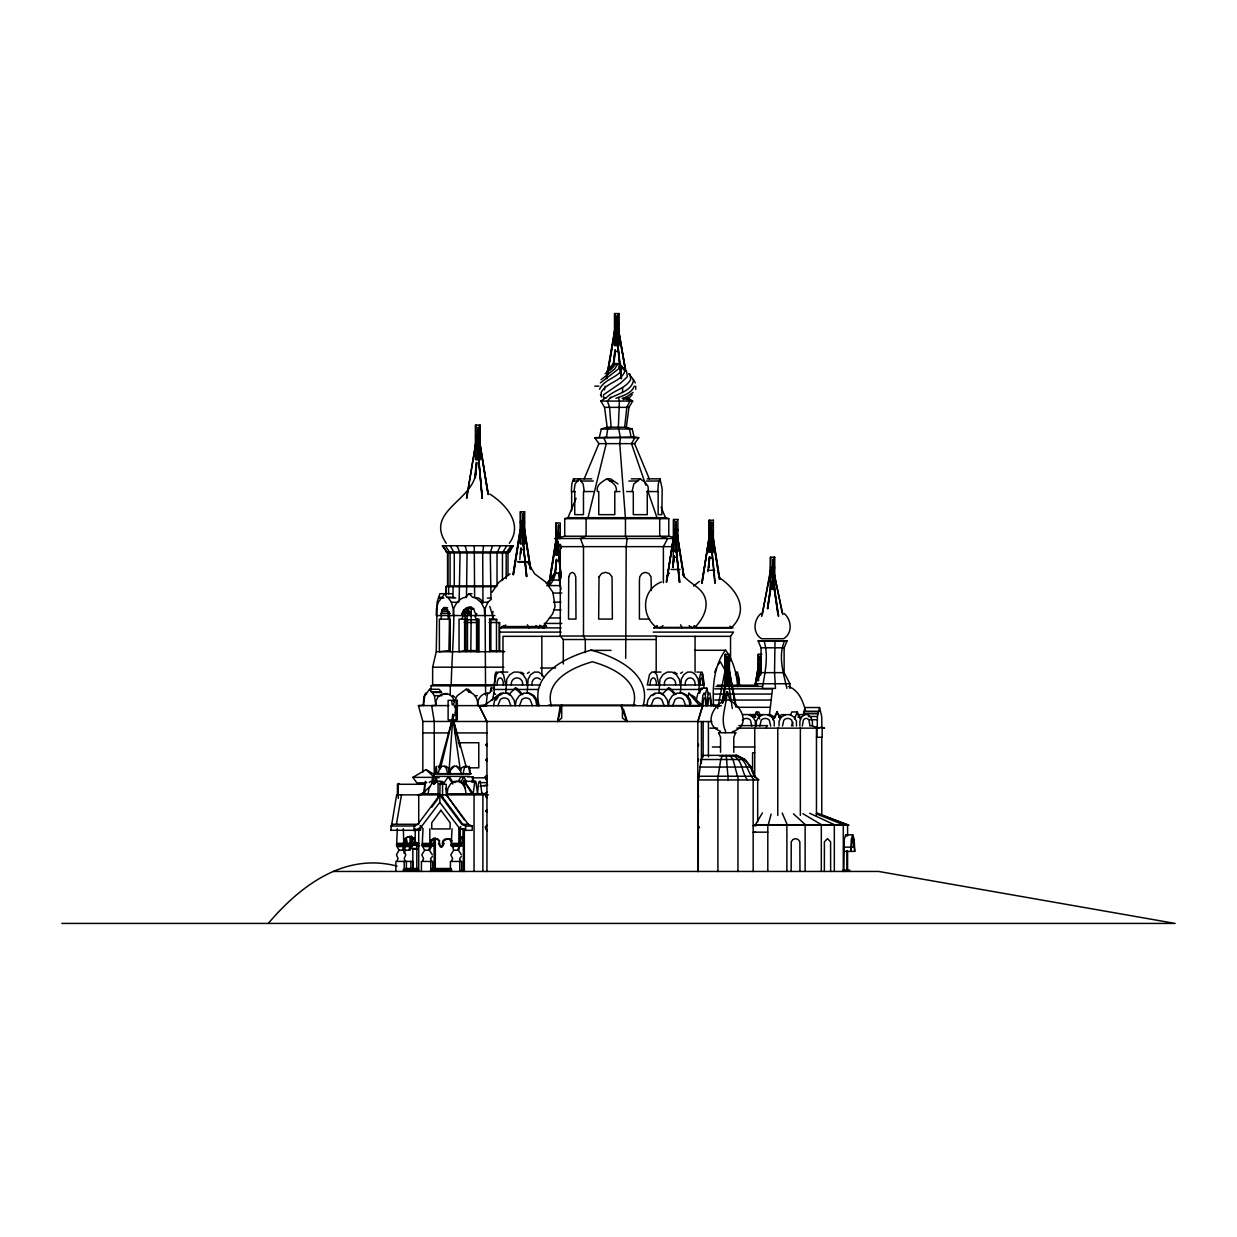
<?xml version="1.0" encoding="UTF-8"?>
<svg xmlns="http://www.w3.org/2000/svg" width="1237" height="1237" viewBox="0 0 1237 1237"><rect width="100%" height="100%" fill="white"/><g stroke="black" fill="none" stroke-linecap="round" stroke-linejoin="round"><path stroke-width="1.5" d="M799.891 726.011L799.906 721.156L801.514 717.151L804.607 714.646M635.71 389.284L635.725 386.145M756.317 726.011L756.348 721.156L758.637 717.151L763.059 714.646M779.047 726.011L779.078 721.156L781.305 717.151L785.603 714.646M449 615.547L449.062 612.021M843.82 871.451L844.237 839.413L845.691 834.82L852.741 834.82L854.195 839.413L854.752 851.396L843.68 851.396M435.285 869.626L435.331 837.897M584.235 491.553L583.153 483.976L579.117 478.858L575.081 483.976L573.999 491.553M702.894 705.708L703.436 699.647A6.185 1.392 -90 0 1 705.353 699.647L705.894 705.708M707.889 705.708L708.43 699.647A6.185 1.392 -90 0 1 710.347 699.647L710.888 705.708M473.152 793.814L474.869 781.336M699.013 693.076L699.245 679.237L700.931 672.078L702.028 672.078L703.018 674.629L703.946 687.973M486.156 705.616L487.1 695.611L488.089 693.137L489.203 693.137M648.466 491.553L647.987 486.265L644.91 482.167L640.271 478.858L631.257 478.858M701.905 705.708L702.832 695.689L703.838 693.215L704.951 693.215L706.884 705.708L707.827 695.689L708.832 693.215L709.945 693.215L711.878 705.708M726.985 691.777C727.047 704.92 719.563 718.326 725.578 731.237L725.299 732.737M616.181 491.553C617.727 484.95 611.248 481.781 606.764 478.858C602.295 481.781 595.817 484.95 597.363 491.553L598.754 491.553L598.754 514.654L614.789 514.654L614.789 491.553L620.015 491.553M452.031 828.728L451.18 845.752L452.51 846.556L460.953 845.752L460.411 840.062L461.602 836.707L462.282 837.604L463.334 845.752L463.334 871.451M485.584 695.055L485.09 608.496L487.888 602.28L491.429 599.095M405.164 843.371L406.293 838.454L407.421 843.371M450.283 695.055L450.283 685.824L451.196 684.803C451.737 659.336 454.165 634.055 453.763 608.496C455.757 603.393 459.576 598.136 465.359 597.363L469.024 593.698L471.962 593.698M467.88 615.547L468.313 608.496M470.818 651.713L471.266 608.496M769.476 714.553L772.506 688.839L714.862 688.839M440.929 615.547L442.088 609.795L444.794 607.398L447.516 609.795L448.675 615.547M448.954 772.677L452.773 717.754L466.287 767.187M817.178 727.696L817.41 716.501L819.543 707.533L805.117 707.533L803.416 713.764L817.843 713.764M775.011 640.952L774.532 672.65L775.491 688.406L762.379 688.406C764.822 672.959 768.873 656.631 764.064 640.952M698.951 776.248L701.147 759.518L703.003 755.374L736.85 755.374L745.091 759.518L751.045 767.064L754.786 776.248L758.961 779.944L698.008 779.944L698.951 776.248L754.786 776.248M633.421 705.708C640.611 680.536 611.882 667.191 592.384 661.78C572.886 667.191 544.156 680.536 551.346 705.708M643.132 705.708C652.224 673.84 615.856 656.94 591.178 650.105C566.5 656.94 530.132 673.84 539.224 705.708M474.884 477.575L476.338 462.545M475.054 477.637L476.647 462.53M475.379 477.637L476.817 462.607M483.559 545.749L482.708 552.939L482.956 603.007M519.803 559.588L520.746 548.238M520.483 553.867L521.055 548.238M520.669 553.944L521.225 548.3M555.026 572.592L556.341 559.433M555.212 572.654L556.526 559.511M555.521 572.654L556.65 559.433M672.835 567.195L673.949 555.923M673.005 567.273L674.258 555.923M676.005 537.198L676.515 533.379M673.871 561.629L674.443 555.985M676.314 537.198L676.685 533.441L683.736 576.674M707.935 571.726L709.435 556.696M708.476 568.03L709.605 556.758M708.786 568.03L709.744 556.681M492.187 615.547L493.022 611.48M435.486 773.666L435.841 770.373M463.102 773.666L464.416 767.729L467.354 766.275L468.746 767.729L470.045 773.666L438.053 773.666L439.893 767.729L441.841 766.275L445.985 766.275L447.933 767.729L449.773 773.666L450.253 770.373L454.257 766.275M613.459 363.384L614.882 350.102M613.629 363.446L615.191 350.086M613.939 363.431L615.361 350.164M461.911 615.547C461.695 610.243 466.875 606.269 471.962 607.398L467.261 607.676M464.849 615.547L466.967 609.795L470.215 607.676M476.461 615.547L476.709 613.444M405.427 843.371L405.025 846.757L404.298 843.371M452.757 714.244L452.34 717.754L453.36 717.754L453.36 715.048L454.814 715.651L455.664 709.048L453.531 704.147L454.304 702.059L453.531 700.343L451.598 701.039M634.071 436.97L594.734 437.697L598.909 443.635L634.596 443.635L638.771 437.697L634.071 436.97L632.215 428.976L626.355 427.229L628.937 407.36L632.664 401.082L627.886 397.897M451.675 725.33L452.773 717.754L459.87 747.04M431.806 782.433L432.641 776.805L437.975 776.805M472.07 782.433L472.905 776.805L467.571 776.805M771.269 581.916L767.481 608.635L771.3 583.849M767.79 608.65L771.192 585.781M492.295 700.065L493.996 693.137L495.016 674.629L496.006 672.078L497.104 672.078M696.261 700.142L697.946 693.215L699.06 693.215M722.238 702.941L725.408 682.515M722.439 702.987L725.593 682.546M722.733 703.003L725.609 684.417M557.346 532.513L548.888 585.812M666.202 582.225L674.954 529.003M710.425 529.776L701.982 583.06M512.984 574.54L520.205 529.451M513.293 574.617L520.081 531.322M520.808 527.642L521.272 523.808L526.343 576.488M513.479 574.602L520.081 533.271M520.684 529.513L521.287 525.756M527.148 693.076L528.075 679.237L530.658 674.629L534.399 672.078L538.543 672.078L542.285 674.629L544.017 677.706M548.594 585.735L556.696 535.002L560.949 574.54M549.073 585.797L555.985 542.579M556.588 538.822L556.696 535.002L561.01 578.282M666.805 580.416L673.423 539.085M674.01 535.327L674.613 531.57M666.681 582.302L674.304 531.493L679.376 582.302M680.365 693.076L681.293 679.237L683.875 674.629L687.617 672.078L691.761 672.078L695.503 674.629L698.085 679.237L699.013 684.973M701.673 582.998L710.27 532.266L715.156 583.075M702.152 583.06L709.791 532.266M497.892 705.708L500.227 699.647A6.185 6.03 -90 0 1 508.546 699.647L510.881 705.708M519.509 705.708L521.844 699.647A6.185 6.03 -90 0 1 530.163 699.647L532.498 705.708M651.11 705.616L653.445 699.57A6.185 6.03 -90 0 1 661.764 699.57L664.099 705.616M672.712 705.616L675.046 699.57A6.185 6.03 -90 0 1 683.365 699.57L685.7 705.616M441.006 619.149L441.594 615.547M466.473 498.233L476.632 438.176M466.797 498.31L476.972 435.625M449.526 615.547L448.938 650.616L439.382 651.713L439.382 619.149L450.222 619.149L450.222 651.713M557.64 721.542L561.722 705.708L561.722 717.97L557.64 721.542L560.253 705.708M402.473 850.175L403.803 845.721L403.355 828.697M409.169 850.175L410.035 843.371M430.461 786.129L422.296 793.52L428.064 793.767L428.992 788.263L431.636 783.81L435.439 781.336L441.98 781.336L443.882 782.573M483.25 793.659L447.067 793.814L448.01 788.263L450.639 783.81L454.458 781.336L460.999 781.336L464.803 783.81M390.706 830.522L396.66 794.85L420.812 794.85M396.428 824.275L401.484 794.85M604.352 389.933L605.187 386.13M606.316 378.553L615.438 325.424M606.95 376.713L615.423 327.388M606.795 378.615L615.268 329.289M449.108 773.666L451.335 767.729L453.701 766.275L456.886 766.275L459.252 767.729L461.478 773.666M666.959 576.844L668.459 572.314L669.372 573.551M505.732 693.076L506.799 679.237L509.768 674.629L514.066 672.078L518.829 672.078L523.127 674.629L526.096 679.237L527.148 684.973M658.934 693.076L660.001 679.237L662.97 674.629L667.269 672.078L672.031 672.078L676.33 674.629L679.299 679.237L680.365 684.973M726.382 663.913L717.63 708.523M754.864 686.148L758.869 664.068M755.158 686.195L758.714 663.836M755.359 686.195L758.899 667.624M493.594 705.708L494.661 700.142L497.661 695.689L501.99 693.215L508.16 693.215L510.324 694.452L508.964 694.452L515.195 688.143L516.556 688.143L522.787 694.452L521.426 694.452L515.195 688.143M726.598 691.777L724.263 700.683C712.28 706.435 703.621 725.222 720.491 731.237L719.269 732.737M761.652 616.413L771.269 568.603L772.661 568.51L772.661 589.199M762.317 614.619L771.053 566.716M428.667 850.206L430.275 845.752L429.718 843.402M457.69 850.206L459.298 845.752L458.726 843.402M490.068 692.797L491.151 688.066L494.089 688.066M699.91 692.875L700.992 688.143L706.884 688.143L708.322 694.452M705.446 694.452L706.884 688.143M687.633 698.534L688.854 693.215L702.693 705.708L697.823 721.542L697.823 871.528M431.094 689.519L431.094 685.824L432.641 684.803L432.641 667.191L436.274 651.713L437.109 602.28L439.893 593.698L452.201 593.698M599.45 436.97L601.306 428.976L607.166 427.229L626.355 427.229M403.355 843.371L404.143 840.031L406.308 837.573L409.277 836.676L412.23 837.573L414.395 840.031L416.807 845.721L419.59 845.721M403.85 843.371L404.638 840.031L406.803 837.573L409.772 836.676L412.741 837.573L414.905 840.031M411.117 843.371L411.921 840.031L414.086 837.573M412.416 840.031L411.627 843.371L411.627 836.026M440.341 769.012L452.773 717.754L460.427 770.775M492.465 545.749L490.3 552.939L490.95 597.579M843.68 848.953L843.928 844.871M717.615 779.944L720.754 759.518L722.609 755.374M768.192 825.218L771.084 814.085M492.295 619.149L493.223 615.547M430.615 843.402L433.058 839.15L437.96 839.15L439.738 840.944M443.016 843.402L443.681 840.944L447.918 838.485M438.779 767.729L439.181 766.275M439.259 767.187L452.773 717.754M411.581 843.371L412.369 845.721L410.112 850.175L405.55 850.175L403.277 845.721M575.344 491.553L571.339 491.553L571.803 483.976L573.504 478.858L591.75 478.858M657.821 491.553L658.285 483.976L660.001 478.858L647.09 478.858M462.035 619.149L463.117 615.547M465.73 615.547L464.648 619.149L464.648 650.616L459.051 651.713L459.051 619.149L467.478 619.149L467.478 650.616M432.332 854.813L429.44 850.267L431.945 845.752L431.094 843.402M461.339 854.813L458.448 850.267L459.638 846.556M697.823 721.542L702.755 705.708L698.488 705.09M475.951 471.977C473.756 500.676 424.306 511.082 446.232 543.275M784.552 640.952C777.826 656.507 783.516 673.299 786.902 688.406M429.254 782.573L430.677 781.336M434.419 783.81L435.3 781.336M463.999 783.81L464.88 781.336L475.843 781.336L477.544 793.814L478.379 783.81L479.26 781.336L480.234 781.336L481.935 793.814M553.264 580.06L555.815 573.164M460.69 770.373L461.648 767.729L464.586 766.275M500.367 545.749L497.027 552.939L497.027 585.936L447.531 585.936L445.954 586.709L445.954 593.946M735.412 674.629L736.402 672.078L737.499 672.078L739.185 679.237L739.432 684.973L738.319 684.973A5.845 1.314 -90 0 0 736.711 678.092M617.99 363.601L614.758 368.92L601.074 379.666M714.723 672.263L716.378 668.15M434.11 782.48L436.073 777.578L439.166 777.779M612.114 366.26L613.196 363.601L620.309 363.601L621.809 368.92L621.051 371.332C614.851 378.429 603.424 380.254 599.574 389.284M790.397 715.45L791.835 711.955L797.277 711.955L800.153 718.929M791.525 725.887L792.963 722.408M794.401 718.929L797.277 711.955M397.108 860.906L398.051 858.617L396.443 854.767L399.01 850.221L396.582 845.721L397.34 828.697M673.237 567.567L673.237 546.646L560.268 546.646L555.088 538.512L564.706 536.224L564.706 518.674L567.999 517.684L576.102 498.295M584.189 478.889L598.909 443.635M509.319 543.275C523.529 523.962 505.825 504.34 489.775 494.011M789.933 683.736L784.134 672.65L784.134 647.801L787.072 640.952L758.111 640.952L761.049 647.801L761.049 672.65L755.25 683.736L789.933 683.736L789.933 688.406M431.837 782.866L433.723 778.738M732.319 731.546L735.783 732.737L733.773 737.175L733.773 752.312M634.272 386.145C631.519 393.613 622.644 395.778 615.902 398.299M422.528 860.952L423.595 858.664L421.786 854.813L424.662 850.267L422.173 845.752L423.008 828.728L420.008 825.419M451.551 860.952L452.603 858.664L450.794 854.813L453.685 850.267L452.51 846.556M506.722 545.749L502.454 552.939L502.454 580.447M753.921 717.182L756.425 711.955L758.668 711.955L760.338 715.45M773.017 719.795L776.867 711.955L779.851 716.656M774.455 718.233L777.547 711.955M429.595 689.256L432.254 692.504L441.748 692.504L439.089 689.256L429.595 689.256L424.786 695.689L423.317 705.6L423.843 696.91L425.636 693.122L426.626 694.112M454.891 700.328L457.257 695.689L466.117 689.256L468.344 689.256L471.05 691.993L468.823 691.993L466.117 689.256M551.47 580.06L555.042 573.164M441.594 846.788L443.356 843.402M511.113 545.749L506.196 552.939L506.196 578.607M458.077 781.722L460.829 776.805L463.736 776.805L466.488 781.722M460.968 781.722L463.736 776.805M403.989 853.252L405.705 850.221M512.938 545.749L507.742 552.939M509.598 551.934L513.231 545.749L442.305 545.749L447.531 552.939L508.005 552.939L509.598 551.934L445.954 551.934M762.471 812.848L755.08 825.218L848.953 825.218L816.667 813.003M546.29 583.385L550.078 580.06L554.362 573.164L561.366 573.071M433.94 784.335L435.888 781.196L433.182 783.655M443.449 784.088L448.134 776.805L449.371 776.805L453.129 782.634M606.98 371.332L613.351 363.601M549.599 585.596L553.295 580.06M496.022 700.142L498.016 697.173M616.134 363.601L611.526 368.92L605.109 373.76M491.909 592.368L498.959 582.179L510.108 573.875M730.541 660.867L730.541 636.328L733.541 632.107L653.182 632.107M731.562 627.561C750.07 609.594 736.51 588.936 718.682 577.246M488.46 794.896L439.815 794.896L417.905 824.306L414.008 826.038L414.008 830.568L420.688 827.553L439.815 802.38L440.001 784.304M431.698 807.282L437.465 799.535M718.017 664.81L720.336 661.702L725.408 670.887M765.595 728.145L767.574 725.609L738.752 725.609M614.433 363.601L609.702 368.92M605.713 398.299C612.64 390.475 625.195 389.114 630.607 379.666L630.453 376.713M432.332 856.53L430.522 858.664L431.574 860.952M461.339 856.53L459.53 858.664L460.597 860.952M610.908 397.092L607.382 401.082L609.578 407.36L611.109 427.229L607.661 428.976L606.563 436.97L603.795 437.697L606.254 443.635L588.054 517.684L586.106 518.674L586.106 536.224L580.447 538.512L583.493 546.646L583.493 636.034L585.287 639.514L585.287 652.688M761.126 613.428C753.472 619.644 752.421 633.421 761.59 638.74L783.469 638.74C792.809 633.591 791.726 619.644 784.072 613.428M458.85 843.402L458.85 828.728L460.844 826.517M600.347 382.913L618.515 368.92L619.521 363.601M632.231 394.711L630.035 397L623.139 399.597M433.445 783.701L435.888 781.196M668.397 688.066L674.644 694.374L676.005 694.374L669.758 688.066L668.397 688.066L662.166 694.374L663.527 694.374L661.362 693.137L655.193 693.137L650.863 695.611L647.863 700.065L646.796 705.616L699.663 705.616L688.854 693.215M852.741 838.531L850.731 851.396L851.288 839.413L852.741 834.82L854.752 851.396M495.341 698.178L500.846 693.215L483.93 705.708L487.084 705.616L456.283 705.631M632.076 491.553L633.823 483.976L640.271 478.858M633.081 392.423L626.355 397L622.149 398.299M542.517 627.886L545.316 625.644M660.249 627.886L663.047 625.644M693.617 586.013L699.446 581.405M661.47 581.947C641.895 589.446 640.642 615.237 656.352 627.406L694.9 627.406C702.585 619.521 709.095 607.831 704.673 596.698C700.467 586.601 689.241 583.508 682.979 575.066M478.116 650.616L476.539 651.713L476.539 619.149M487.301 791.819L482.878 794.896L482.878 871.451M527.395 673.361L529.266 672.078M680.613 673.361L682.468 672.078M607.166 427.229L604.568 407.36L600.842 401.082L605.62 397.897M433.94 783.81L437.743 781.336M454.86 782.573L456.762 781.336M426.208 782.866L416.838 782.866L412.833 777.362L426.069 769.63L434.342 774.455M778.8 716.316L781.66 714.646L789.902 714.646L794.216 717.151L796.442 721.156L796.473 726.011M500.861 627.886L505.825 625.041M654.064 627.886L657.388 625.984M499.021 695.689L503.351 693.215M652.224 695.611L655.115 693.957M503.583 626.123L500.444 627.886L561.15 627.886M656.801 626.123L653.662 627.886L733.062 627.886L729.923 626.123M626.386 399.597L629.014 398.299M560.562 705.708L561.845 705.09M609.887 398.299C618.314 393.443 632.138 391.047 633.576 379.666L628.659 373.76M620.819 705.708L622.366 705.09M423.24 793.319L417.704 794.896L439.011 794.896M443.372 694.467L447.454 693.493M487.734 693.122C481.394 693.308 476.848 699.493 477.683 705.6C478.286 699.802 474.9 693.076 468.823 691.993M483.945 785.959L487.641 785.217M412.833 869.596L412.833 849.046L416.838 848.319M480.033 786.268L487.486 784.938M482.09 498.31L476.817 438.114L482.399 498.31M521.102 523.885L526.838 576.427M674.304 531.57L679.855 582.24M622.567 391.897L622.644 388.047M727.356 686.365L727.356 665.661L726.073 665.831M758.76 665.769L760.353 665.599L760.353 673.114M771.331 568.603L777.903 614.372M435.424 705.291L431.667 705.631L434.249 721.465L434.249 777.841M486.945 871.528L486.945 721.542L479.075 705.708L486.806 705.028M422.822 772.228L422.822 721.465L418.431 705.631L424.09 705.229M615.81 351.385L617.696 351.385M594.842 386.145L598.94 386.145M600.842 401.082L632.664 401.082M604.568 407.36L628.937 407.36M601.306 428.976L632.215 428.976M594.734 437.697L638.771 437.697M606.764 478.858L610.599 478.858L618.021 483.976M572.87 481.023L578.406 481.023M580.632 481.023L593.265 481.023M609.563 481.023L613.382 481.023M628.829 481.023L637.844 481.023M646.456 481.023L659.352 481.023M593.265 491.553L583.477 491.553L583.477 514.654L574.757 514.654L574.757 491.553M626.664 491.553L633.298 491.553L633.298 514.654L647.26 514.654L647.26 491.553M646.765 491.553L658.146 491.553L658.146 514.654L661.857 514.654L662.197 488.878L660.001 478.858M567.999 517.684L665.506 517.684L668.8 518.674L668.8 536.224L673.608 537.368M564.706 518.674L668.8 518.674M564.706 536.224L668.8 536.224M555.088 538.512L673.036 538.512M521.473 549.584L523.359 549.584M560.284 554.949L555.738 554.949L555.738 522.973L560.284 522.973L560.284 538.018M674.675 557.268L676.562 557.268M710.162 558.042L712.033 558.042M557.067 560.778L558.954 560.778M517.623 561.629L527.194 561.629L534.709 573.875L545.873 582.179L552.924 592.368L555.088 606.408L552.738 613.66L543.074 626.54L501.743 626.54M518.133 561.892L526.684 561.892M772.661 568.51L770.558 568.51L770.558 566.979L772.661 566.979L773.001 559.062L773.001 566.979L774.47 566.979L774.47 568.51L773.001 568.51L773.001 589.199M671.103 569.468L680.134 569.468M707.487 570.272L714.708 570.272M550.032 580.06L559.263 580.06L561.072 589.322M546.708 585.596L560.299 585.596M445.954 586.709L496.269 586.709M553.047 593.049L561.814 593.049M439.042 597.363L442.691 597.363M494.815 615.547L436.274 615.547L436.506 608.496L438.254 602.28L444.794 593.698L446.789 597.363L454.18 597.363M438.362 598.043L443.82 598.043M446.789 597.363L455.788 598.043M469.024 593.698L472.689 597.363L478.595 598.043L482.646 601.228M487.409 598.043L490.873 598.043M448.397 598.043L451.35 602.28L458.741 602.28M475.642 598.043L481.069 602.28L487.888 602.28M553.666 602.156L560.949 602.156M443.851 607.676L447.547 607.676M442.892 608.496L446.588 608.496M465.529 608.496L473.91 608.496M442.088 609.795L447.624 609.795M464.03 609.795L468.452 609.795L470.292 615.547M553.542 609.934L561.026 609.934M441.454 611.48L448.845 611.48M462.885 611.48L469.442 611.48M441.068 613.444L450.299 613.444M462.159 613.444L470.075 613.444M549.398 617.99L560.624 617.99M649.641 619.072L639.405 619.072L639.405 581.05L639.715 576.844L641.957 573.551L645.374 572.314L648.807 573.551L651.049 576.844L651.342 590.559M489.465 619.149L496.485 619.149L496.485 651.713M464.091 619.752L477.451 619.752M489.589 619.752L497.011 619.752M464.091 622.52L478.1 622.52M489.048 622.52L499.655 622.52M544.28 623.433L561.814 623.433M695.782 627.561L731.206 627.561M499.98 632.107L561.211 632.107M560.284 545.548L560.268 636.034L655.95 636.034M560.284 636.328L502.98 636.328L502.98 672.201M730.541 636.328L656.182 636.328L656.182 672.201M560.268 636.034L563.299 639.514L655.332 639.514M758.219 640.751L786.964 640.751M761.049 647.801L784.134 647.801M694.807 650.291L725.361 650.291M590.343 650.368L611.016 650.368M463.782 650.616L477.436 650.616L478.997 651.713L478.997 619.149L476.013 619.149L474.931 615.547M489.914 650.616L503.907 651.265M436.274 651.713L504.742 651.713M761.837 654.311L757.956 654.311L757.956 680.644M727.356 665.661L725.269 665.661L725.269 664.145L727.356 664.145L727.696 656.213L727.696 664.145L729.181 664.145L729.181 665.661L727.696 665.661L727.696 686.365M760.353 665.599L758.219 665.599L758.219 664.068L760.353 664.068L760.353 656.151L760.693 664.068M432.641 667.191L503.892 667.191M540.492 668.026L555.537 668.026M507.773 672.078L498.619 672.078L496.269 674.629L494.089 684.973L540.167 684.973M660.991 672.078L651.822 672.078L649.487 674.629L647.291 684.973L704.008 684.973L703.374 679.237M696.833 672.078L699.415 672.078M761.049 672.65L784.134 672.65M432.641 684.803L494.599 684.803M717.367 685.205L725.949 685.205M728.392 685.205L757.724 685.205M431.094 685.824L493.269 685.824M716.053 686.427L725.655 686.427L725.562 654.388M762.162 686.427L724.913 686.365L724.913 654.388L729.443 654.388L729.443 686.365L729.134 683.798M494.089 689.473L538.342 689.473M647.291 689.473L702.307 689.473M431.064 691.993L440.558 691.993M493.996 693.137L495.604 694.374M713.672 694.065L771.331 694.065M432.254 692.504L434.419 695.689L442.026 695.689M474.993 695.689L477.219 695.689M714.816 700.049L770.543 700.049M548.579 705.09L635.694 705.09M643.302 705.09L647.106 705.09M712.466 705.09L719.702 705.507M418.431 705.631L448.969 705.6M713.332 705.631L719.841 705.631M479.028 705.708L721.418 705.708M737.267 707.301L769.94 707.301M804.375 711.244L818.817 711.244M804.019 711.77L818.446 711.77M742.571 714.553L770.28 714.646L774.702 717.151L771.903 717.151L767.481 714.646M797.339 714.646L807.699 714.646L810.792 717.151L812.4 721.156L812.415 726.011M808.379 716.501L817.41 716.501M748.617 714.646L753.039 717.151L755.838 717.151L751.4 714.646M778.676 717.151L781.305 717.151M797.88 717.151L801.514 717.151M809.957 719.718L817.178 719.718M422.822 721.465L711.878 721.542M709.868 728.145L717.553 728.145M736.773 728.145L819.311 728.145L811.194 725.609M822.45 728.145L824.538 728.145M735.783 732.737L718.527 732.737L720.553 737.175L720.553 752.312M422.822 732.922L449.402 732.922M455.092 732.922L487.301 732.922M816.466 737.267L822.172 737.267L822.172 727.696L816.466 727.696L816.466 815.43M458.123 742.741L478.781 742.741L478.781 767.821L469.395 767.821M712.373 746.993L720.073 746.993M733.556 746.993L754.74 746.993M754.74 752.807L752.575 752.807L752.575 771.795M719.547 755.946L734.763 755.946M701.147 759.518L745.091 759.518M438.192 766.275L439.738 766.275M469.271 766.275L470.477 773.666M699.802 767.064L751.045 767.064M434.187 773.743L471.343 773.743M436.042 776.372L469.503 776.372M412.833 777.362L434.342 777.362L426.069 769.63M472.147 777.841L487.301 777.841M479.755 782.619L487.332 782.619M399.288 783.578L398.268 783.578L398.268 798.437M441.563 784.304L446.279 784.304L446.279 794.896M428.048 793.814L439.46 793.814M391.603 824.275L418.245 824.275M439.815 794.896L461.726 824.306L468.297 824.306L472.194 826.038L472.194 830.321L465.622 830.321M754.786 824.723L847.592 824.723L847.592 835.934M753.163 825.744L756.178 825.744M390.706 826.007L415.369 826.007M461.726 824.306L465.622 826.038L472.194 826.038M458.85 828.728L462.963 828.728L462.963 843.402M390.706 830.29L420.58 830.321L420.58 826.038M754.786 832.161L767.806 832.161M753.163 832.238L755.652 832.238M411.72 842.845L416.993 842.845M397.34 843.371L419.049 843.371M423.008 843.402L435.331 843.402M464.308 843.402L452.031 843.402L449.588 839.15M396.582 844.237L418.23 844.33M422.173 844.268L431.945 844.268M451.18 844.268L460.953 844.268M411.813 845.319L417.457 845.319M396.582 845.721L412.369 845.721M422.173 845.752L435.285 845.752M451.18 845.752L464.308 845.752M397.819 846.525L411.132 846.525M423.487 846.556L430.615 846.556M844.113 847.159L854.303 847.159M412.833 849.046L418.214 849.046M398.84 850.175L403.417 850.175L405.674 845.721L404.916 839.707M424.6 850.206L429.502 850.206M453.608 850.206L458.525 850.206M405.721 868.467L418.292 868.467M431.481 868.498L451.01 868.498M403.277 869.441L418.292 869.441M430.94 869.487L451.675 869.487M842.799 870.168L849.68 870.168L849.68 871.451M403.277 870.431L419.142 870.431M430.399 870.461L451.675 870.461M460.705 870.461L464.354 870.461M333.31 871.451L878.595 871.451L1175.15 923.421L61.85 923.421M686.009 705.616L699.663 705.708M409.88 848.149L415.431 848.613M469.024 607.398L474.018 609.795L476.137 615.547M422.296 793.52L423.611 793.767L425.312 781.336L426.734 782.573M773.001 568.51L782.835 614.573M494.614 651.342L490.888 650.616L490.888 620.989M761.219 665.738L760.693 673.114M482.306 793.319L486.002 794.37M820.827 727.14L824.198 728.145M819.884 814.363L848.319 825.218M816.204 813.807L844.577 825.218M413.776 841.33L416.838 842.66M471.312 793.365L474.683 794.896M809.74 813.297L835.485 825.218M788.247 686.427C798.669 689.906 803.045 701.147 805.55 710.919M736.587 755.374L744.659 759.518L750.488 767.064L754.137 776.248L758.219 779.944M735.969 755.374L743.576 759.518M694.452 626.123L697.591 627.886M539.672 625.242L544.373 627.886M681.618 693.137L685.947 695.611L688.947 700.065L690.014 705.616M660.001 693.137L664.331 695.611L667.331 700.065L668.397 705.616L669.48 700.065L672.464 695.611L676.809 693.137L682.979 693.137L687.308 695.611L690.308 700.065L691.019 703.76M528.4 693.215L532.73 695.689L535.729 700.142L536.796 705.708M506.799 693.215L511.128 695.689L514.128 700.142L515.195 705.708L516.262 700.142L519.262 695.689L523.591 693.215L529.761 693.215L534.09 695.689L537.09 700.142L538.157 705.708M693.864 625.984L697.173 627.886M735.226 755.374C747.256 758.621 746.777 772.646 754.261 779.944M802.906 813.699L822.296 825.218M674.211 672.078L677.072 673.778M521.009 672.078L523.87 673.778M456.329 766.275L460.334 770.373M458.695 781.336L462.499 783.81L465.143 788.263L466.086 793.814M439.676 781.336L443.48 783.81M691.993 695.302L695.132 697.39M689.117 625.644L692.101 627.886M535.899 625.644L538.899 627.886M444.006 766.275L445.969 767.729L447.794 773.666M732.876 755.374C743.02 759.889 741.38 772.491 747.442 779.944M623.463 709.218L627.128 721.542L622.427 717.97L622.427 707.456M625.505 397.541L629.88 401.082L626.819 407.36L624.67 427.229L629.509 428.976L631.04 436.97L634.937 437.697L631.488 443.635L645.791 485.167M452.649 695.38L454.845 697.204M793.443 813.838L805.921 825.218M452.85 845.752L453.716 846.556M467.138 608.496L468.452 609.795M452.154 840.944L450.361 839.15L444.686 839.15L442.892 840.944L442.243 843.402L444.145 843.402L442.382 846.788L440.264 846.788L438.501 843.402L439.614 843.402L438.965 840.944L437.171 839.15L432.27 839.15L429.827 843.402L429.827 828.728M621.206 366.26L626.525 371.332L627.406 376.713L620.85 382.913L603.625 394.711L603.347 397L604.491 398.299M654.419 672.078L656.754 674.629L658.934 684.973M501.201 672.078L503.536 674.629L505.732 684.973M398.453 845.721L399.18 846.525M734.948 732.737L733.727 731.237C750.596 725.222 741.937 706.435 729.954 700.683L727.634 691.777M729.784 755.374L733.031 759.518L738.474 779.944M439.815 802.38L458.942 827.553L465.622 830.568L465.622 826.038M468.297 824.306L446.387 794.896L464.308 819.775M440.929 794.896L462.839 824.306M465.081 787.984L463.736 780.423L473.152 793.659M546.568 626.742L545.038 624.53L546.476 626.742M621.995 366.26L624.871 371.332C620.943 381.939 606.161 382.527 601.182 392.423L601.275 394.711M633.251 379.666L635.354 382.913M448.134 776.805L452.835 784.088M463.736 780.423L471.823 793.659M442.614 545.749L447.794 552.939L447.794 585.936L446.217 586.709L446.217 593.946M771.903 717.151L774.207 721.156L774.223 726.011M753.039 717.151L755.328 721.156L755.359 726.011M403.247 850.221L405.813 854.767L404.205 858.617L405.148 860.906M445.305 545.749L450.098 552.939L450.098 585.936L448.629 586.709L448.629 593.946M680.566 624.809L682.205 627.886M527.349 624.809L529.003 627.886M439.274 843.402L441.037 846.788M481.069 602.28L484.285 608.496L484.718 615.547M479.121 705.708L486.945 721.542M776.867 711.955L779.944 718.233M756.425 711.955L759.765 718.929M600.471 394.711L601.553 397M454.489 701.178L452.618 697.204L449.309 694.467L445.227 693.493L441.145 694.467L437.836 697.204L435.965 701.178L435.888 705.6L434.419 695.689M450.206 545.749L454.273 552.939L454.273 585.936L453.036 586.709L453.036 597.579M782.201 813.049L787.459 825.218M634.596 443.635L649.317 478.889M661.084 507.108L665.506 517.684M620.959 705.708L627.128 721.542M465.854 781.336L466.303 782.573M737.778 676.175L738.845 679.237M701.766 674.629L702.832 677.706M629.587 373.76L630.623 376.713M647.662 490.594L657.002 517.684L659.708 518.674L659.708 536.224L667.655 538.512L663.388 546.646L663.388 582.782M456.994 545.749L460.056 552.939L459.128 601.197M489.728 606.408L492.094 613.66M436.073 777.578L437.558 782.48M492.419 615.547L493.501 619.149M573.504 478.858L574.154 481.023M451.35 602.28L453.098 608.496L453.33 615.547M439.614 766.275L440.016 767.729M466.55 615.547L467.478 619.149M618.531 397.541L619.412 401.082L618.361 427.229L620.433 437.697L619.737 443.635L625.458 518.674L625.458 536.224L627.082 538.512L626.2 546.646L625.706 658.347M404.004 839.103L404.561 843.371M491.151 688.066L491.862 691.22M465.205 545.749L467.06 552.939L466.488 597.579M845.691 834.82L846.031 836.459M460.118 837.604L460.798 843.402M819.543 707.533L821.693 716.501L821.925 727.696M773.62 570.473L782.155 612.779M728.469 665.784L736.216 706.667M728.639 667.655L735.922 706.714M728.346 667.686L735.737 706.714M451.845 702.353L452.34 704.966M726.258 755.374L728.191 779.944M625.798 370.961L617.773 325.455L625.613 370.961M617.851 327.388L625.489 371.038M446.124 788.263L447.067 793.814M479.152 438.114L488.337 494.491M479.291 439.985L488.167 494.475M479.152 440.063L487.409 490.795M448.01 615.547L448.598 619.149M712.357 532.266L719.826 579.241M712.466 534.137L719.517 579.303M712.466 536.085L719.037 577.432M676.871 531.493L684.046 576.597M676.995 533.379L683.875 576.597M559.263 535.002L559.866 538.76M560.454 544.466L561.041 548.223M560.268 544.466L560.871 548.223M523.668 523.808L530.843 568.912M523.483 523.808L530.534 568.989M523.189 523.885L530.348 568.974M759.24 665.707L760.678 675M759.24 667.578L760.477 675.046M759.039 667.624L760.183 675.046M725.717 663.913L732.335 708.569M771.579 568.587L778.676 616.227M771.563 570.504L778.367 616.242M472.905 776.805L473.74 782.433M432.641 776.805L433.197 780.547M615.933 325.424L621.453 378.615L615.825 327.326M615.856 329.289L621.144 378.615M558.552 573.164L559.263 580.06M739.046 681.154L739.432 684.973M709.961 532.25L714.847 583.06M674.304 529.003L679.546 582.225M556.681 532.513L560.995 576.334M521.086 521.318L526.653 576.504M476.322 435.625L482.26 498.233M737.623 686.674C736.773 673.794 733.325 660.481 725.547 650.028C713.795 665.846 712.435 686.597 713.563 705.631M474.266 545.749L474.621 597.579M470.632 612.021L470.818 615.547M727.232 691.777L727.371 694.823M464.308 612.021L464.416 615.547M847.592 850.886L847.592 869.58M847.005 850.577L847.005 869.565M846.541 870.168L846.541 871.451M843.294 824.723L843.294 871.451M834.326 824.723L834.326 871.451M830.645 871.451L830.584 841.809L827.507 838.624L824.414 841.809L824.352 871.451M821.77 737.082L821.77 815.43M821.322 824.723L821.322 871.451M816.868 727.696L816.868 737.267M809.941 726.104L809.013 720.228A5.675 3.866 -90 0 0 803.292 720.228L802.365 726.104M805.132 824.723L805.132 871.451M800.354 727.696L800.354 815.43M799.952 871.451L799.86 841.809L798.19 839.506L795.546 838.624L792.902 839.506L791.232 841.809L791.139 871.451M793.041 726.104L791.726 720.228A5.675 5.381 -90 0 0 783.794 720.228L782.48 726.104M786.887 824.723L786.887 871.451M777.764 727.696L777.764 815.43M774.099 557.238L774.099 589.199M773.821 566.979L773.821 568.51M771.208 566.979L771.208 568.51M770.867 557.238L770.867 589.199M770.697 726.104L769.352 720.228A5.675 5.536 -90 0 0 761.188 720.228L759.858 726.104M767.806 824.723L767.806 871.451M758.606 654.311L758.606 680.644M757.678 779.944L757.678 821.925M754.74 727.696L754.74 777.485M753.163 779.944L753.163 871.528M751.818 726.104L750.488 720.228A5.675 5.536 -90 0 0 742.324 720.228M737.963 779.944L737.963 871.528M727.186 692.194L727.186 695.24M726.707 656.213L726.707 664.145M726.707 665.661L726.707 686.365M725.918 664.145L725.918 665.661M717.908 779.944L717.908 871.528M711.615 552.197L711.615 531.508L713.084 531.508L713.084 529.993L711.615 529.993L711.615 522.06L711.275 529.993L709.172 529.993L709.172 531.508L711.275 531.508L711.275 552.197M710.626 522.06L710.626 529.993M710.626 531.508L710.626 552.197M709.837 529.993L709.837 531.508M709.481 520.236L709.481 552.197M708.414 721.542L708.414 756.92M703.157 721.542L703.157 756.92M701.425 721.542L701.425 763.121M698.302 779.944L698.302 871.528M695.055 636.328L695.055 672.201M676.144 551.439L676.144 530.75L677.613 530.75L677.613 529.22L676.144 529.22L676.144 521.303L675.804 529.22L673.701 529.22L673.701 530.75L675.804 530.75L675.804 551.439M674.351 529.22L674.351 530.75M674.01 519.478L674.01 551.439M618.376 313.579L618.376 345.556M618.098 323.336L618.098 324.867M617.278 345.556L617.278 324.867L618.747 324.867L618.747 323.336L617.278 323.336L617.278 315.404L616.938 323.336L614.835 323.336L614.835 324.867L616.938 324.867L616.938 345.556M615.485 323.336L615.485 324.867M615.145 313.579L615.145 345.556M571.664 491.553L571.664 510.804M563.299 639.514L563.299 663.991M558.536 538.018L558.536 534.26L560.005 534.26L560.005 532.73L558.536 532.73L558.536 524.797L558.196 532.73L556.093 532.73L556.093 534.26L558.196 534.26L558.196 538.018M558.536 543.662L558.536 554.949M558.196 541.775L558.196 554.949M556.743 532.73L556.743 534.26M556.387 522.973L556.387 554.949M541.852 636.328L541.852 675.974M524.024 511.793L524.024 543.754M522.942 543.754L522.942 523.065L524.411 523.065L524.411 521.535L522.942 521.535L522.942 513.618L522.586 521.535L520.499 521.535L520.499 523.065L522.586 523.065L522.586 543.754M521.148 521.535L521.148 523.065M520.792 511.793L520.792 543.754M508.005 552.939L508.005 574.942M499.655 622.845L499.655 650.616M499.176 622.845L499.176 650.616M489.697 619.149L489.697 651.713M479.477 425.111L479.477 459.623M478.317 459.623L478.317 437.279L479.879 437.279L479.879 435.64L478.317 435.64L478.317 427.074L477.961 435.64L475.735 435.64L475.735 437.279L477.961 437.279L477.961 459.623M477.776 620.881L477.776 651.713M477.436 619.149L477.436 650.616M476.431 435.64L476.431 437.279M476.059 425.111L476.059 459.623M474.049 794.896L474.049 871.451M465.854 621.067L465.854 651.713M464.308 828.728L464.354 871.451M461.71 871.451L461.71 861.447L450.438 861.447L450.438 871.451M460.226 828.728L460.226 843.402M459.777 861.447L459.777 871.451M456.097 700.343L456.097 719.934M450.098 620.989L450.098 650.616M449.68 619.752L449.68 622.52M447.531 552.939L447.531 585.936M442.537 798.468L442.537 783.609L438.068 783.609L438.068 798.468M434.326 869.626L433.955 837.897M432.687 869.797L432.687 861.447L421.415 861.447L421.415 871.451M431.218 839.737L431.218 843.402M430.77 861.447L430.77 871.451M424.647 793.087L424.647 784.273L397.433 784.273L397.433 794.85M418.724 794.896L418.724 823.595M418.724 829.347L418.724 871.451M416.838 844.546L416.807 871.42M415.199 828.697L415.199 843.371M413.065 869.75L413.065 861.416L395.886 861.416L395.886 871.42M410.9 861.416L410.9 869.75M410.05 836.026L410.05 843.371M406.37 861.416L406.37 869.75M404.205 861.416L404.205 871.42M532.08 684.973A5.845 4.963 -90 0 1 534.508 678.634A5.845 4.963 -90 0 1 540.368 679.515M511.391 684.973A5.845 5.706 -90 0 1 516.973 677.891A5.845 5.706 -90 0 1 522.54 684.973M497.166 684.973A5.845 3.092 -90 0 1 500.196 677.891A5.845 3.092 -90 0 1 503.227 684.973M650.275 684.973A5.845 3.092 -90 0 1 653.306 677.891A5.845 3.092 -90 0 1 656.337 684.973M700.312 684.973A5.845 1.314 -90 0 1 701.595 677.891A5.845 1.314 -90 0 1 702.879 684.973M685.298 684.973A5.845 4.963 -90 0 1 690.138 677.891A5.845 4.963 -90 0 1 694.993 684.973M664.439 684.973A5.845 5.706 -90 0 1 670.006 677.891A5.845 5.706 -90 0 1 675.572 684.973M268.274 923.421A1817.308 408.798 -90 0 1 397.046 866.116M435.161 770.373L435.053 773.666L437.032 773.666L436.274 766.275L435.161 770.373M568.711 576.844L568.525 619.072L575.978 619.072L575.793 576.844L574.385 573.551L572.252 572.314L570.118 573.551L568.711 576.844M599.017 576.844L598.662 619.072L612.377 619.072L612.037 576.844L609.454 573.551L605.527 572.314L601.599 573.551L599.017 576.844M698.874 776.821L697.823 781.104L698.905 776.821L697.823 775.584L698.874 776.821M698.781 827.043L697.823 830.924L698.797 827.043L697.823 825.404L698.781 827.043M698.549 744.89L697.823 746.127L697.823 743.653L698.549 744.89M698.549 759.905L697.823 761.142L697.823 758.683L698.549 759.905M698.549 796.427L697.823 797.664L697.823 795.205L698.549 796.427M698.549 811.039L697.823 812.276L697.823 809.818L698.549 811.039M440.929 810.266L431.759 822.76L431.759 828.929L450.098 828.929L450.098 822.76L440.929 810.266M486.945 825.404L485.399 827.043L486.945 830.924L485.399 827.043L486.945 825.404M486.945 743.653L485.77 744.89L486.945 746.127L485.77 744.89L486.945 743.653M486.945 758.683L485.77 759.905L486.945 761.142L485.77 759.905L486.945 758.683M486.945 795.205L485.77 796.427L486.945 797.664L485.77 796.427L486.945 795.205M486.945 809.818L485.77 811.039L486.945 812.276L485.77 811.039L486.945 809.818M486.945 775.584L485.244 776.821L486.945 781.104L485.229 776.821L486.945 775.584M619.026 313.579L614.48 313.579L614.48 345.556L619.026 345.556L619.026 313.579M480.172 425.111L475.364 425.111L475.364 459.623L480.172 459.623L480.172 425.111M524.674 511.793L520.143 511.793L520.143 543.754L524.674 543.754L524.674 511.793M677.891 519.478L673.361 519.478L673.361 551.439L677.891 551.439L677.891 519.478M713.362 520.236L708.832 520.236L708.832 552.197L713.362 552.197L713.362 520.236M774.749 557.238L770.203 557.238L770.203 589.199L774.749 589.199L774.749 557.238M457.303 700.343L448.119 700.343L448.119 719.934L457.303 719.934L457.303 700.343"/></g></svg>
